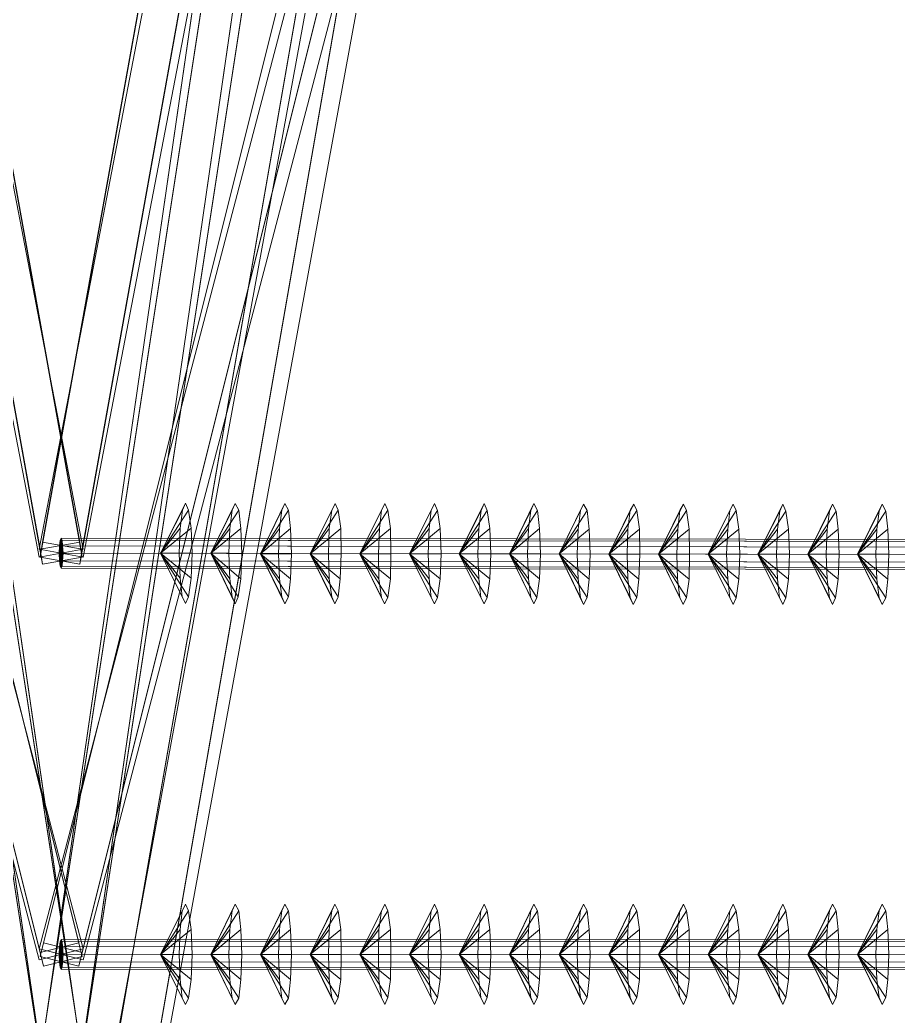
# Model space of a CAD drawing. Extents: x 4 to 464, y 11 to 29.
# Drawn here: x 9.918 to 11.668, y 12.177 to 14.163 of the extents above; entities that cross this region are included whole.
import ezdxf

# ---------------------------------------------------------------- set-up
doc = ezdxf.new("R2010")
doc.units = 0
doc.header["$MEASUREMENT"] = 0
doc.layers.add('Sections span lengths and Marker Balls Plan', color=7, linetype='CONTINUOUS', lineweight=0)
doc.layers.add('Structures Plan', color=7, linetype='CONTINUOUS', lineweight=0)

msp = doc.modelspace()

# ---------------------------------------------------------------- linework, layer by layer
at = {"layer": 'Sections span lengths and Marker Balls Plan', "color": 1}
for points in [[(10, 13.1, 58), (20, 13.085, 56.701), (30, 13.07, 55.462), (40, 13.055, 54.281), (50, 13.04, 53.161), (60, 13.025, 52.099), (70, 13.011, 51.096), (80, 12.996, 50.153), (90, 12.981, 49.269), (100, 12.966, 48.444), (110, 12.951, 47.678), (120, 12.936, 46.97), (130, 12.921, 46.322), (140, 12.906, 45.733), (150, 12.891, 45.203), (160, 12.876, 44.732), (170, 12.861, 44.32), (180, 12.846, 43.967), (190, 12.832, 43.672), (200, 12.817, 43.437), (210, 12.802, 43.26), (220, 12.787, 43.142), (230, 12.772, 43.083), (240, 12.757, 43.083)], [(10, 12.3, 39), (20, 12.302, 37.701), (30, 12.304, 36.462), (40, 12.306, 35.282), (50, 12.309, 34.161), (60, 12.311, 33.099), (70, 12.313, 32.096), (80, 12.315, 31.153), (90, 12.317, 30.269), (100, 12.319, 29.444), (110, 12.321, 28.678), (120, 12.323, 27.97), (130, 12.326, 27.322), (140, 12.328, 26.733), (150, 12.33, 26.203), (160, 12.332, 25.732), (170, 12.334, 25.32), (180, 12.336, 24.967), (190, 12.338, 24.672), (200, 12.34, 24.437), (210, 12.343, 24.26), (220, 12.345, 24.142), (230, 12.347, 24.083), (240, 12.349, 24.083)]]:
    msp.add_polyline3d(points, dxfattribs=at)
for points in [[(10.198, 13.1, 57.974), (10.254, 13.186, 58.017), (10.248, 13.2, 57.968)], [(10.198, 13.1, 57.974), (10.248, 13.2, 57.968), (10.242, 13.186, 57.918)], [(10.298, 13.1, 57.961), (10.354, 13.186, 58.005), (10.347, 13.199, 57.955)], [(10.298, 13.1, 57.961), (10.347, 13.199, 57.955), (10.341, 13.186, 57.905)], [(10.397, 13.099, 57.948), (10.453, 13.186, 57.992), (10.446, 13.199, 57.942)], [(10.397, 13.099, 57.948), (10.446, 13.199, 57.942), (10.44, 13.186, 57.892)], [(10.496, 13.099, 57.936), (10.552, 13.186, 57.979), (10.546, 13.199, 57.929)], [(10.496, 13.099, 57.936), (10.546, 13.199, 57.929), (10.539, 13.186, 57.88)], [(10.595, 13.099, 57.923), (10.651, 13.186, 57.966), (10.645, 13.199, 57.916)], [(10.595, 13.099, 57.923), (10.645, 13.199, 57.916), (10.638, 13.186, 57.867)], [(10.694, 13.099, 57.91), (10.75, 13.185, 57.953), (10.744, 13.199, 57.903)], [(10.694, 13.099, 57.91), (10.744, 13.199, 57.903), (10.737, 13.186, 57.854)], [(10.793, 13.099, 57.897), (10.849, 13.185, 57.94), (10.843, 13.199, 57.891)], [(10.793, 13.099, 57.897), (10.843, 13.199, 57.891), (10.837, 13.185, 57.841)], [(10.893, 13.099, 57.884), (10.949, 13.185, 57.927), (10.942, 13.199, 57.878)], [(10.893, 13.099, 57.884), (10.942, 13.199, 57.878), (10.936, 13.185, 57.828)], [(10.992, 13.099, 57.871), (11.048, 13.185, 57.914), (11.041, 13.198, 57.865)], [(10.992, 13.099, 57.871), (11.041, 13.198, 57.865), (11.035, 13.185, 57.815)], [(11.091, 13.098, 57.858), (11.147, 13.185, 57.901), (11.141, 13.198, 57.852)], [(11.091, 13.098, 57.858), (11.141, 13.198, 57.852), (11.134, 13.185, 57.802)], [(11.19, 13.098, 57.845), (11.246, 13.185, 57.889), (11.24, 13.198, 57.839)], [(11.19, 13.098, 57.845), (11.24, 13.198, 57.839), (11.233, 13.185, 57.789)], [(11.289, 13.098, 57.833), (11.345, 13.185, 57.876), (11.339, 13.198, 57.826)], [(11.289, 13.098, 57.833), (11.339, 13.198, 57.826), (11.332, 13.185, 57.777)], [(11.388, 13.098, 57.82), (11.444, 13.184, 57.863), (11.438, 13.198, 57.813)], [(11.388, 13.098, 57.82), (11.438, 13.198, 57.813), (11.432, 13.184, 57.764)], [(11.488, 13.098, 57.807), (11.544, 13.184, 57.85), (11.537, 13.198, 57.8)], [(11.488, 13.098, 57.807), (11.537, 13.198, 57.8), (11.531, 13.184, 57.751)], [(11.587, 13.098, 57.794), (11.643, 13.184, 57.837), (11.636, 13.198, 57.787)], [(11.587, 13.098, 57.794), (11.636, 13.198, 57.787), (11.63, 13.184, 57.738)], [(10.198, 13.1, 57.974), (10.259, 13.15, 58.054), (10.254, 13.186, 58.017)], [(10.198, 13.1, 57.974), (10.242, 13.186, 57.918), (10.237, 13.15, 57.882)], [(10.298, 13.1, 57.961), (10.358, 13.149, 58.041), (10.354, 13.186, 58.005)], [(10.298, 13.1, 57.961), (10.341, 13.186, 57.905), (10.336, 13.149, 57.869)], [(10.397, 13.099, 57.948), (10.457, 13.149, 58.028), (10.453, 13.186, 57.992)], [(10.397, 13.099, 57.948), (10.44, 13.186, 57.892), (10.435, 13.149, 57.856)], [(10.496, 13.099, 57.936), (10.557, 13.149, 58.015), (10.552, 13.186, 57.979)], [(10.496, 13.099, 57.936), (10.539, 13.186, 57.88), (10.534, 13.149, 57.843)], [(10.595, 13.099, 57.923), (10.656, 13.149, 58.002), (10.651, 13.186, 57.966)], [(10.595, 13.099, 57.923), (10.638, 13.186, 57.867), (10.634, 13.149, 57.83)], [(10.694, 13.099, 57.91), (10.737, 13.186, 57.854), (10.733, 13.149, 57.818)], [(10.694, 13.099, 57.91), (10.755, 13.149, 57.989), (10.75, 13.185, 57.953)], [(10.793, 13.099, 57.897), (10.854, 13.149, 57.976), (10.849, 13.185, 57.94)], [(10.793, 13.099, 57.897), (10.837, 13.185, 57.841), (10.832, 13.149, 57.805)], [(10.893, 13.099, 57.884), (10.953, 13.149, 57.964), (10.949, 13.185, 57.927)], [(10.893, 13.099, 57.884), (10.936, 13.185, 57.828), (10.931, 13.149, 57.792)], [(10.992, 13.099, 57.871), (11.052, 13.148, 57.951), (11.048, 13.185, 57.914)], [(10.992, 13.099, 57.871), (11.035, 13.185, 57.815), (11.03, 13.148, 57.779)], [(11.091, 13.098, 57.858), (11.152, 13.148, 57.938), (11.147, 13.185, 57.901)], [(11.091, 13.098, 57.858), (11.134, 13.185, 57.802), (11.129, 13.148, 57.766)], [(11.19, 13.098, 57.845), (11.251, 13.148, 57.925), (11.246, 13.185, 57.889)], [(11.19, 13.098, 57.845), (11.233, 13.185, 57.789), (11.229, 13.148, 57.753)], [(11.289, 13.098, 57.833), (11.35, 13.148, 57.912), (11.345, 13.185, 57.876)], [(11.289, 13.098, 57.833), (11.332, 13.185, 57.777), (11.328, 13.148, 57.74)], [(11.388, 13.098, 57.82), (11.449, 13.148, 57.899), (11.444, 13.184, 57.863)], [(11.388, 13.098, 57.82), (11.432, 13.184, 57.764), (11.427, 13.148, 57.727)], [(11.488, 13.098, 57.807), (11.548, 13.148, 57.886), (11.544, 13.184, 57.85)], [(11.488, 13.098, 57.807), (11.531, 13.184, 57.751), (11.526, 13.148, 57.714)], [(11.587, 13.098, 57.794), (11.647, 13.148, 57.873), (11.643, 13.184, 57.837)], [(11.587, 13.098, 57.794), (11.63, 13.184, 57.738), (11.625, 13.148, 57.702)], [(10.198, 13.1, 57.974), (10.261, 13.1, 58.067), (10.259, 13.15, 58.054)], [(10.198, 13.1, 57.974), (10.237, 13.15, 57.882), (10.235, 13.1, 57.869)], [(10.298, 13.1, 57.961), (10.36, 13.099, 58.054), (10.358, 13.149, 58.041)], [(10.298, 13.1, 57.961), (10.336, 13.149, 57.869), (10.334, 13.1, 57.856)], [(10.397, 13.099, 57.948), (10.459, 13.099, 58.041), (10.457, 13.149, 58.028)], [(10.397, 13.099, 57.948), (10.435, 13.149, 57.856), (10.433, 13.099, 57.843)], [(10.496, 13.099, 57.936), (10.558, 13.099, 58.028), (10.557, 13.149, 58.015)], [(10.496, 13.099, 57.936), (10.534, 13.149, 57.843), (10.533, 13.099, 57.83)], [(10.595, 13.099, 57.923), (10.657, 13.099, 58.015), (10.656, 13.149, 58.002)], [(10.595, 13.099, 57.923), (10.634, 13.149, 57.83), (10.632, 13.099, 57.817)], [(10.694, 13.099, 57.91), (10.757, 13.099, 58.003), (10.755, 13.149, 57.989)], [(10.694, 13.099, 57.91), (10.733, 13.149, 57.818), (10.731, 13.099, 57.804)], [(10.793, 13.099, 57.897), (10.856, 13.099, 57.99), (10.854, 13.149, 57.976)], [(10.793, 13.099, 57.897), (10.832, 13.149, 57.805), (10.83, 13.099, 57.791)], [(10.893, 13.099, 57.884), (10.955, 13.099, 57.977), (10.953, 13.149, 57.964)], [(10.893, 13.099, 57.884), (10.931, 13.149, 57.792), (10.929, 13.099, 57.778)], [(10.992, 13.099, 57.871), (11.054, 13.098, 57.964), (11.052, 13.148, 57.951)], [(10.992, 13.099, 57.871), (11.03, 13.148, 57.779), (11.028, 13.098, 57.766)], [(11.091, 13.098, 57.858), (11.153, 13.098, 57.951), (11.152, 13.148, 57.938)], [(11.091, 13.098, 57.858), (11.129, 13.148, 57.766), (11.128, 13.098, 57.753)], [(11.19, 13.098, 57.845), (11.252, 13.098, 57.938), (11.251, 13.148, 57.925)], [(11.19, 13.098, 57.845), (11.229, 13.148, 57.753), (11.227, 13.098, 57.74)], [(11.289, 13.098, 57.833), (11.352, 13.098, 57.925), (11.35, 13.148, 57.912)], [(11.289, 13.098, 57.833), (11.328, 13.148, 57.74), (11.326, 13.098, 57.727)], [(11.388, 13.098, 57.82), (11.451, 13.098, 57.912), (11.449, 13.148, 57.899)], [(11.388, 13.098, 57.82), (11.427, 13.148, 57.727), (11.425, 13.098, 57.714)], [(11.488, 13.098, 57.807), (11.55, 13.098, 57.9), (11.548, 13.148, 57.886)], [(11.488, 13.098, 57.807), (11.526, 13.148, 57.714), (11.524, 13.098, 57.701)], [(11.587, 13.098, 57.794), (11.649, 13.098, 57.887), (11.647, 13.148, 57.873)], [(11.587, 13.098, 57.794), (11.625, 13.148, 57.702), (11.623, 13.098, 57.688)], [(10, 13.13, 58), (15.454, 13.122, 57.292), (15.452, 13.118, 57.277), (9.998, 13.126, 57.985)], [(10, 13.07, 58), (10, 13.13, 58), (9.998, 13.126, 57.985)], [(10.002, 13.126, 58.015), (15.456, 13.118, 57.306), (15.454, 13.122, 57.292), (10, 13.13, 58)], [(10, 13.07, 58), (10.002, 13.126, 58.015), (10, 13.13, 58)], [(9.997, 13.115, 57.974), (15.451, 13.107, 57.266), (15.45, 13.092, 57.262), (9.996, 13.1, 57.97)], [(10, 13.07, 58), (9.997, 13.115, 57.974), (9.996, 13.1, 57.97)], [(9.998, 13.126, 57.985), (15.452, 13.118, 57.277), (15.451, 13.107, 57.266), (9.997, 13.115, 57.974)], [(10, 13.07, 58), (9.998, 13.126, 57.985), (9.997, 13.115, 57.974)], [(10, 13.07, 58), (10.003, 13.115, 58.026), (10.002, 13.126, 58.015)], [(10, 13.07, 58), (10.004, 13.1, 58.03), (10.003, 13.115, 58.026)], [(10.003, 13.115, 58.026), (15.458, 13.107, 57.317), (15.456, 13.118, 57.306), (10.002, 13.126, 58.015)], [(10.004, 13.1, 58.03), (15.458, 13.092, 57.321), (15.458, 13.107, 57.317), (10.003, 13.115, 58.026)], [(9.996, 13.1, 57.97), (15.45, 13.092, 57.262), (15.451, 13.077, 57.266), (9.997, 13.085, 57.974)], [(10, 13.07, 58), (9.996, 13.1, 57.97), (9.997, 13.085, 57.974)], [(10, 13.07, 58), (10.003, 13.085, 58.026), (10.004, 13.1, 58.03)], [(10.003, 13.085, 58.026), (15.458, 13.077, 57.317), (15.458, 13.092, 57.321), (10.004, 13.1, 58.03)], [(10.198, 13.1, 57.974), (10.248, 13, 57.968), (10.254, 13.013, 58.017)], [(10.198, 13.1, 57.974), (10.254, 13.013, 58.017), (10.259, 13.05, 58.054)], [(10.198, 13.1, 57.974), (10.259, 13.05, 58.054), (10.261, 13.1, 58.067)], [(10.198, 13.1, 57.974), (10.235, 13.1, 57.869), (10.237, 13.05, 57.882)], [(10.198, 13.1, 57.974), (10.237, 13.05, 57.882), (10.241, 13.013, 57.918)], [(10.198, 13.1, 57.974), (10.241, 13.013, 57.918), (10.248, 13, 57.968)], [(10.298, 13.1, 57.961), (10.347, 12.999, 57.955), (10.353, 13.013, 58.005)], [(10.298, 13.1, 57.961), (10.353, 13.013, 58.005), (10.358, 13.049, 58.041)], [(10.298, 13.1, 57.961), (10.358, 13.049, 58.041), (10.36, 13.099, 58.054)], [(10.298, 13.1, 57.961), (10.334, 13.1, 57.856), (10.336, 13.049, 57.869)], [(10.298, 13.1, 57.961), (10.336, 13.049, 57.869), (10.341, 13.013, 57.905)], [(10.298, 13.1, 57.961), (10.341, 13.013, 57.905), (10.347, 12.999, 57.955)], [(10.397, 13.099, 57.948), (10.446, 12.999, 57.942), (10.453, 13.013, 57.992)], [(10.397, 13.099, 57.948), (10.453, 13.013, 57.992), (10.457, 13.049, 58.028)], [(10.397, 13.099, 57.948), (10.457, 13.049, 58.028), (10.459, 13.099, 58.041)], [(10.397, 13.099, 57.948), (10.433, 13.099, 57.843), (10.435, 13.049, 57.856)], [(10.397, 13.099, 57.948), (10.435, 13.049, 57.856), (10.44, 13.013, 57.892)], [(10.397, 13.099, 57.948), (10.44, 13.013, 57.892), (10.446, 12.999, 57.942)], [(10.496, 13.099, 57.936), (10.545, 12.999, 57.929), (10.552, 13.013, 57.979)], [(10.496, 13.099, 57.936), (10.552, 13.013, 57.979), (10.556, 13.049, 58.015)], [(10.496, 13.099, 57.936), (10.556, 13.049, 58.015), (10.558, 13.099, 58.028)], [(10.496, 13.099, 57.936), (10.533, 13.099, 57.83), (10.534, 13.049, 57.843)], [(10.496, 13.099, 57.936), (10.534, 13.049, 57.843), (10.539, 13.013, 57.88)], [(10.496, 13.099, 57.936), (10.539, 13.013, 57.88), (10.545, 12.999, 57.929)], [(10.595, 13.099, 57.923), (10.644, 12.999, 57.916), (10.651, 13.012, 57.966)], [(10.595, 13.099, 57.923), (10.651, 13.012, 57.966), (10.656, 13.049, 58.002)], [(10.595, 13.099, 57.923), (10.656, 13.049, 58.002), (10.657, 13.099, 58.015)], [(10.595, 13.099, 57.923), (10.632, 13.099, 57.817), (10.633, 13.049, 57.83)], [(10.595, 13.099, 57.923), (10.633, 13.049, 57.83), (10.638, 13.012, 57.867)], [(10.595, 13.099, 57.923), (10.638, 13.012, 57.867), (10.644, 12.999, 57.916)], [(10.694, 13.099, 57.91), (10.744, 12.999, 57.903), (10.75, 13.012, 57.953)], [(10.694, 13.099, 57.91), (10.75, 13.012, 57.953), (10.755, 13.049, 57.989)], [(10.694, 13.099, 57.91), (10.755, 13.049, 57.989), (10.757, 13.099, 58.003)], [(10.694, 13.099, 57.91), (10.731, 13.099, 57.804), (10.733, 13.049, 57.818)], [(10.694, 13.099, 57.91), (10.733, 13.049, 57.818), (10.737, 13.012, 57.854)], [(10.694, 13.099, 57.91), (10.737, 13.012, 57.854), (10.744, 12.999, 57.903)], [(10.793, 13.099, 57.897), (10.843, 12.999, 57.891), (10.849, 13.012, 57.94)], [(10.793, 13.099, 57.897), (10.849, 13.012, 57.94), (10.854, 13.049, 57.976)], [(10.793, 13.099, 57.897), (10.854, 13.049, 57.976), (10.856, 13.099, 57.99)], [(10.793, 13.099, 57.897), (10.83, 13.099, 57.791), (10.832, 13.049, 57.805)], [(10.793, 13.099, 57.897), (10.832, 13.049, 57.805), (10.836, 13.012, 57.841)], [(10.793, 13.099, 57.897), (10.836, 13.012, 57.841), (10.843, 12.999, 57.891)], [(10.893, 13.099, 57.884), (10.942, 12.999, 57.878), (10.948, 13.012, 57.927)], [(10.893, 13.099, 57.884), (10.948, 13.012, 57.927), (10.953, 13.049, 57.964)], [(10.893, 13.099, 57.884), (10.953, 13.049, 57.964), (10.955, 13.099, 57.977)], [(10.893, 13.099, 57.884), (10.929, 13.099, 57.778), (10.931, 13.049, 57.792)], [(10.893, 13.099, 57.884), (10.931, 13.049, 57.792), (10.936, 13.012, 57.828)], [(10.893, 13.099, 57.884), (10.936, 13.012, 57.828), (10.942, 12.999, 57.878)], [(10.992, 13.099, 57.871), (11.041, 12.998, 57.865), (11.048, 13.012, 57.914)], [(10.992, 13.099, 57.871), (11.048, 13.012, 57.914), (11.052, 13.048, 57.951)], [(10.992, 13.099, 57.871), (11.052, 13.048, 57.951), (11.054, 13.098, 57.964)], [(10.992, 13.099, 57.871), (11.028, 13.098, 57.766), (11.03, 13.048, 57.779)], [(10.992, 13.099, 57.871), (11.03, 13.048, 57.779), (11.035, 13.012, 57.815)], [(10.992, 13.099, 57.871), (11.035, 13.012, 57.815), (11.041, 12.998, 57.865)], [(11.091, 13.098, 57.858), (11.14, 12.998, 57.852), (11.147, 13.012, 57.901)], [(11.091, 13.098, 57.858), (11.147, 13.012, 57.901), (11.151, 13.048, 57.938)], [(11.091, 13.098, 57.858), (11.151, 13.048, 57.938), (11.153, 13.098, 57.951)], [(11.091, 13.098, 57.858), (11.128, 13.098, 57.753), (11.129, 13.048, 57.766)], [(11.091, 13.098, 57.858), (11.129, 13.048, 57.766), (11.134, 13.012, 57.802)], [(11.091, 13.098, 57.858), (11.134, 13.012, 57.802), (11.14, 12.998, 57.852)], [(11.19, 13.098, 57.845), (11.239, 12.998, 57.839), (11.246, 13.012, 57.889)], [(11.19, 13.098, 57.845), (11.246, 13.012, 57.889), (11.251, 13.048, 57.925)], [(11.19, 13.098, 57.845), (11.251, 13.048, 57.925), (11.252, 13.098, 57.938)], [(11.19, 13.098, 57.845), (11.227, 13.098, 57.74), (11.228, 13.048, 57.753)], [(11.19, 13.098, 57.845), (11.228, 13.048, 57.753), (11.233, 13.012, 57.789)], [(11.19, 13.098, 57.845), (11.233, 13.012, 57.789), (11.239, 12.998, 57.839)], [(11.289, 13.098, 57.833), (11.339, 12.998, 57.826), (11.345, 13.011, 57.876)], [(11.289, 13.098, 57.833), (11.345, 13.011, 57.876), (11.35, 13.048, 57.912)], [(11.289, 13.098, 57.833), (11.35, 13.048, 57.912), (11.352, 13.098, 57.925)], [(11.289, 13.098, 57.833), (11.326, 13.098, 57.727), (11.328, 13.048, 57.74)], [(11.289, 13.098, 57.833), (11.328, 13.048, 57.74), (11.332, 13.011, 57.777)], [(11.289, 13.098, 57.833), (11.332, 13.011, 57.777), (11.339, 12.998, 57.826)], [(11.388, 13.098, 57.82), (11.438, 12.998, 57.813), (11.444, 13.011, 57.863)], [(11.388, 13.098, 57.82), (11.444, 13.011, 57.863), (11.449, 13.048, 57.899)], [(11.388, 13.098, 57.82), (11.449, 13.048, 57.899), (11.451, 13.098, 57.912)], [(11.388, 13.098, 57.82), (11.425, 13.098, 57.714), (11.427, 13.048, 57.727)], [(11.388, 13.098, 57.82), (11.427, 13.048, 57.727), (11.431, 13.011, 57.764)], [(11.388, 13.098, 57.82), (11.431, 13.011, 57.764), (11.438, 12.998, 57.813)], [(11.488, 13.098, 57.807), (11.537, 12.998, 57.8), (11.543, 13.011, 57.85)], [(11.488, 13.098, 57.807), (11.543, 13.011, 57.85), (11.548, 13.048, 57.886)], [(11.488, 13.098, 57.807), (11.548, 13.048, 57.886), (11.55, 13.098, 57.9)], [(11.488, 13.098, 57.807), (11.524, 13.098, 57.701), (11.526, 13.048, 57.714)], [(11.488, 13.098, 57.807), (11.526, 13.048, 57.714), (11.531, 13.011, 57.751)], [(11.488, 13.098, 57.807), (11.531, 13.011, 57.751), (11.537, 12.998, 57.8)], [(11.587, 13.098, 57.794), (11.636, 12.998, 57.787), (11.643, 13.011, 57.837)], [(11.587, 13.098, 57.794), (11.643, 13.011, 57.837), (11.647, 13.048, 57.873)], [(11.587, 13.098, 57.794), (11.647, 13.048, 57.873), (11.649, 13.098, 57.887)], [(11.587, 13.098, 57.794), (11.623, 13.098, 57.688), (11.625, 13.048, 57.702)], [(11.587, 13.098, 57.794), (11.625, 13.048, 57.702), (11.63, 13.011, 57.738)], [(11.587, 13.098, 57.794), (11.63, 13.011, 57.738), (11.636, 12.998, 57.787)], [(9.997, 13.085, 57.974), (15.451, 13.077, 57.266), (15.452, 13.066, 57.277), (9.998, 13.074, 57.985)], [(10, 13.07, 58), (9.997, 13.085, 57.974), (9.998, 13.074, 57.985)], [(9.998, 13.074, 57.985), (15.452, 13.066, 57.277), (15.454, 13.062, 57.292), (10, 13.07, 58)], [(10, 13.07, 58), (9.998, 13.074, 57.985), (10, 13.07, 58)], [(10, 13.07, 58), (10.002, 13.074, 58.015), (10.003, 13.085, 58.026)], [(10, 13.07, 58), (15.454, 13.062, 57.292), (15.456, 13.066, 57.306), (10.002, 13.074, 58.015)], [(10.002, 13.074, 58.015), (15.456, 13.066, 57.306), (15.458, 13.077, 57.317), (10.003, 13.085, 58.026)], [(10.198, 12.3, 38.974), (10.254, 12.387, 39.017), (10.248, 12.4, 38.968)], [(10.198, 12.3, 38.974), (10.248, 12.4, 38.968), (10.241, 12.387, 38.918)], [(10.298, 12.3, 38.961), (10.354, 12.387, 39.005), (10.347, 12.4, 38.955)], [(10.298, 12.3, 38.961), (10.347, 12.4, 38.955), (10.341, 12.387, 38.905)], [(10.397, 12.3, 38.948), (10.453, 12.387, 38.992), (10.446, 12.4, 38.942)], [(10.397, 12.3, 38.948), (10.446, 12.4, 38.942), (10.44, 12.387, 38.892)], [(10.496, 12.3, 38.936), (10.552, 12.387, 38.979), (10.545, 12.4, 38.929)], [(10.496, 12.3, 38.936), (10.545, 12.4, 38.929), (10.539, 12.387, 38.88)], [(10.595, 12.3, 38.923), (10.651, 12.387, 38.966), (10.645, 12.4, 38.916)], [(10.595, 12.3, 38.923), (10.645, 12.4, 38.916), (10.638, 12.387, 38.867)], [(10.694, 12.3, 38.91), (10.75, 12.387, 38.953), (10.744, 12.4, 38.903)], [(10.694, 12.3, 38.91), (10.744, 12.4, 38.903), (10.737, 12.387, 38.854)], [(10.793, 12.3, 38.897), (10.849, 12.387, 38.94), (10.843, 12.4, 38.891)], [(10.793, 12.3, 38.897), (10.843, 12.4, 38.891), (10.836, 12.387, 38.841)], [(10.893, 12.3, 38.884), (10.949, 12.387, 38.927), (10.942, 12.4, 38.878)], [(10.893, 12.3, 38.884), (10.942, 12.4, 38.878), (10.936, 12.387, 38.828)], [(10.992, 12.3, 38.871), (11.048, 12.387, 38.914), (11.041, 12.4, 38.865)], [(10.992, 12.3, 38.871), (11.041, 12.4, 38.865), (11.035, 12.387, 38.815)], [(11.091, 12.3, 38.858), (11.147, 12.387, 38.901), (11.14, 12.4, 38.852)], [(11.091, 12.3, 38.858), (11.14, 12.4, 38.852), (11.134, 12.387, 38.802)], [(11.19, 12.3, 38.845), (11.246, 12.387, 38.889), (11.24, 12.4, 38.839)], [(11.19, 12.3, 38.845), (11.24, 12.4, 38.839), (11.233, 12.387, 38.789)], [(11.289, 12.3, 38.833), (11.345, 12.387, 38.876), (11.339, 12.4, 38.826)], [(11.289, 12.3, 38.833), (11.339, 12.4, 38.826), (11.332, 12.387, 38.777)], [(11.388, 12.3, 38.82), (11.444, 12.387, 38.863), (11.438, 12.4, 38.813)], [(11.388, 12.3, 38.82), (11.438, 12.4, 38.813), (11.431, 12.387, 38.764)], [(11.488, 12.3, 38.807), (11.544, 12.387, 38.85), (11.537, 12.4, 38.8)], [(11.488, 12.3, 38.807), (11.537, 12.4, 38.8), (11.531, 12.387, 38.751)], [(11.587, 12.3, 38.794), (11.643, 12.387, 38.837), (11.636, 12.4, 38.787)], [(11.587, 12.3, 38.794), (11.636, 12.4, 38.787), (11.63, 12.387, 38.738)], [(10.198, 12.3, 38.974), (10.259, 12.35, 39.054), (10.254, 12.387, 39.017)], [(10.198, 12.3, 38.974), (10.241, 12.387, 38.918), (10.237, 12.35, 38.882)], [(10.298, 12.3, 38.961), (10.358, 12.35, 39.041), (10.354, 12.387, 39.005)], [(10.298, 12.3, 38.961), (10.341, 12.387, 38.905), (10.336, 12.35, 38.869)], [(10.397, 12.3, 38.948), (10.457, 12.35, 39.028), (10.453, 12.387, 38.992)], [(10.397, 12.3, 38.948), (10.44, 12.387, 38.892), (10.435, 12.35, 38.856)], [(10.496, 12.3, 38.936), (10.557, 12.35, 39.015), (10.552, 12.387, 38.979)], [(10.496, 12.3, 38.936), (10.539, 12.387, 38.88), (10.534, 12.35, 38.843)], [(10.595, 12.3, 38.923), (10.656, 12.35, 39.002), (10.651, 12.387, 38.966)], [(10.595, 12.3, 38.923), (10.638, 12.387, 38.867), (10.633, 12.35, 38.83)], [(10.694, 12.3, 38.91), (10.755, 12.35, 38.989), (10.75, 12.387, 38.953)], [(10.694, 12.3, 38.91), (10.737, 12.387, 38.854), (10.733, 12.35, 38.818)], [(10.793, 12.3, 38.897), (10.854, 12.35, 38.976), (10.849, 12.387, 38.94)], [(10.793, 12.3, 38.897), (10.836, 12.387, 38.841), (10.832, 12.35, 38.805)], [(10.893, 12.3, 38.884), (10.953, 12.35, 38.964), (10.949, 12.387, 38.927)], [(10.893, 12.3, 38.884), (10.936, 12.387, 38.828), (10.931, 12.35, 38.792)], [(10.992, 12.3, 38.871), (11.052, 12.35, 38.951), (11.048, 12.387, 38.914)], [(10.992, 12.3, 38.871), (11.035, 12.387, 38.815), (11.03, 12.35, 38.779)], [(11.091, 12.3, 38.858), (11.152, 12.35, 38.938), (11.147, 12.387, 38.901)], [(11.091, 12.3, 38.858), (11.134, 12.387, 38.802), (11.129, 12.35, 38.766)], [(11.19, 12.3, 38.845), (11.251, 12.35, 38.925), (11.246, 12.387, 38.889)], [(11.19, 12.3, 38.845), (11.233, 12.387, 38.789), (11.228, 12.35, 38.753)], [(11.289, 12.3, 38.833), (11.35, 12.35, 38.912), (11.345, 12.387, 38.876)], [(11.289, 12.3, 38.833), (11.332, 12.387, 38.777), (11.328, 12.35, 38.74)], [(11.388, 12.3, 38.82), (11.449, 12.35, 38.899), (11.444, 12.387, 38.863)], [(11.388, 12.3, 38.82), (11.431, 12.387, 38.764), (11.427, 12.35, 38.727)], [(11.488, 12.3, 38.807), (11.548, 12.35, 38.886), (11.544, 12.387, 38.85)], [(11.488, 12.3, 38.807), (11.531, 12.387, 38.751), (11.526, 12.35, 38.714)], [(11.587, 12.3, 38.794), (11.647, 12.35, 38.873), (11.643, 12.387, 38.837)], [(11.587, 12.3, 38.794), (11.63, 12.387, 38.738), (11.625, 12.35, 38.702)], [(10.198, 12.3, 38.974), (10.261, 12.3, 39.067), (10.259, 12.35, 39.054)], [(10.198, 12.3, 38.974), (10.237, 12.35, 38.882), (10.235, 12.3, 38.869)], [(10.298, 12.3, 38.961), (10.36, 12.3, 39.054), (10.358, 12.35, 39.041)], [(10.298, 12.3, 38.961), (10.336, 12.35, 38.869), (10.334, 12.3, 38.856)], [(10.397, 12.3, 38.948), (10.459, 12.3, 39.041), (10.457, 12.35, 39.028)], [(10.397, 12.3, 38.948), (10.435, 12.35, 38.856), (10.433, 12.3, 38.843)], [(10.496, 12.3, 38.936), (10.558, 12.3, 39.028), (10.557, 12.35, 39.015)], [(10.496, 12.3, 38.936), (10.534, 12.35, 38.843), (10.533, 12.3, 38.83)], [(10.595, 12.3, 38.923), (10.657, 12.3, 39.015), (10.656, 12.35, 39.002)], [(10.595, 12.3, 38.923), (10.633, 12.35, 38.83), (10.632, 12.3, 38.817)], [(10.694, 12.3, 38.91), (10.757, 12.3, 39.003), (10.755, 12.35, 38.989)], [(10.694, 12.3, 38.91), (10.733, 12.35, 38.818), (10.731, 12.3, 38.804)], [(10.793, 12.3, 38.897), (10.856, 12.3, 38.99), (10.854, 12.35, 38.976)], [(10.793, 12.3, 38.897), (10.832, 12.35, 38.805), (10.83, 12.3, 38.791)], [(10.893, 12.3, 38.884), (10.955, 12.3, 38.977), (10.953, 12.35, 38.964)], [(10.893, 12.3, 38.884), (10.931, 12.35, 38.792), (10.929, 12.3, 38.778)], [(10.992, 12.3, 38.871), (11.054, 12.3, 38.964), (11.052, 12.35, 38.951)], [(10.992, 12.3, 38.871), (11.03, 12.35, 38.779), (11.028, 12.3, 38.766)], [(11.091, 12.3, 38.858), (11.153, 12.3, 38.951), (11.152, 12.35, 38.938)], [(11.091, 12.3, 38.858), (11.129, 12.35, 38.766), (11.128, 12.3, 38.753)], [(11.19, 12.3, 38.845), (11.252, 12.3, 38.938), (11.251, 12.35, 38.925)], [(11.19, 12.3, 38.845), (11.228, 12.35, 38.753), (11.227, 12.3, 38.74)], [(11.289, 12.3, 38.833), (11.352, 12.3, 38.925), (11.35, 12.35, 38.912)], [(11.289, 12.3, 38.833), (11.328, 12.35, 38.74), (11.326, 12.3, 38.727)], [(11.388, 12.3, 38.82), (11.451, 12.3, 38.912), (11.449, 12.35, 38.899)], [(11.388, 12.3, 38.82), (11.427, 12.35, 38.727), (11.425, 12.3, 38.714)], [(11.488, 12.3, 38.807), (11.55, 12.3, 38.9), (11.548, 12.35, 38.886)], [(11.488, 12.3, 38.807), (11.526, 12.35, 38.714), (11.524, 12.3, 38.701)], [(11.587, 12.3, 38.794), (11.649, 12.3, 38.887), (11.647, 12.35, 38.873)], [(11.587, 12.3, 38.794), (11.625, 12.35, 38.702), (11.623, 12.3, 38.688)], [(9.997, 12.315, 38.974), (15.451, 12.316, 38.266), (15.45, 12.301, 38.262), (9.996, 12.3, 38.97)], [(10, 12.27, 39), (9.997, 12.315, 38.974), (9.996, 12.3, 38.97)], [(9.998, 12.326, 38.985), (15.452, 12.327, 38.277), (15.451, 12.316, 38.266), (9.997, 12.315, 38.974)], [(10, 12.27, 39), (9.998, 12.326, 38.985), (9.997, 12.315, 38.974)], [(10, 12.33, 39), (15.454, 12.331, 38.292), (15.452, 12.327, 38.277), (9.998, 12.326, 38.985)], [(10, 12.27, 39), (10, 12.33, 39), (9.998, 12.326, 38.985)], [(10.002, 12.326, 39.015), (15.456, 12.327, 38.306), (15.454, 12.331, 38.292), (10, 12.33, 39)], [(10, 12.27, 39), (10.002, 12.326, 39.015), (10, 12.33, 39)], [(10, 12.27, 39), (10.003, 12.315, 39.026), (10.002, 12.326, 39.015)], [(10, 12.27, 39), (10.004, 12.3, 39.03), (10.003, 12.315, 39.026)], [(10.003, 12.315, 39.026), (15.458, 12.316, 38.317), (15.456, 12.327, 38.306), (10.002, 12.326, 39.015)], [(10.004, 12.3, 39.03), (15.458, 12.301, 38.321), (15.458, 12.316, 38.317), (10.003, 12.315, 39.026)], [(9.996, 12.3, 38.97), (15.45, 12.301, 38.262), (15.451, 12.286, 38.266), (9.997, 12.285, 38.974)], [(10, 12.27, 39), (9.996, 12.3, 38.97), (9.997, 12.285, 38.974)], [(10, 12.27, 39), (10.003, 12.285, 39.026), (10.004, 12.3, 39.03)], [(10.003, 12.285, 39.026), (15.458, 12.286, 38.317), (15.458, 12.301, 38.321), (10.004, 12.3, 39.03)], [(10.198, 12.3, 38.974), (10.248, 12.2, 38.968), (10.254, 12.213, 39.017)], [(10.198, 12.3, 38.974), (10.254, 12.213, 39.017), (10.259, 12.25, 39.054)], [(10.198, 12.3, 38.974), (10.259, 12.25, 39.054), (10.261, 12.3, 39.067)], [(10.198, 12.3, 38.974), (10.235, 12.3, 38.869), (10.237, 12.25, 38.882)], [(10.198, 12.3, 38.974), (10.237, 12.25, 38.882), (10.241, 12.213, 38.918)], [(10.198, 12.3, 38.974), (10.241, 12.213, 38.918), (10.248, 12.2, 38.968)], [(10.298, 12.3, 38.961), (10.347, 12.2, 38.955), (10.354, 12.213, 39.005)], [(10.298, 12.3, 38.961), (10.354, 12.213, 39.005), (10.358, 12.25, 39.041)], [(10.298, 12.3, 38.961), (10.358, 12.25, 39.041), (10.36, 12.3, 39.054)], [(10.298, 12.3, 38.961), (10.334, 12.3, 38.856), (10.336, 12.25, 38.869)], [(10.298, 12.3, 38.961), (10.336, 12.25, 38.869), (10.341, 12.213, 38.905)], [(10.298, 12.3, 38.961), (10.341, 12.213, 38.905), (10.347, 12.2, 38.955)], [(10.397, 12.3, 38.948), (10.446, 12.2, 38.942), (10.453, 12.213, 38.992)], [(10.397, 12.3, 38.948), (10.453, 12.213, 38.992), (10.457, 12.25, 39.028)], [(10.397, 12.3, 38.948), (10.457, 12.25, 39.028), (10.459, 12.3, 39.041)], [(10.397, 12.3, 38.948), (10.433, 12.3, 38.843), (10.435, 12.25, 38.856)], [(10.397, 12.3, 38.948), (10.435, 12.25, 38.856), (10.44, 12.213, 38.892)], [(10.397, 12.3, 38.948), (10.44, 12.213, 38.892), (10.446, 12.2, 38.942)], [(10.496, 12.3, 38.936), (10.545, 12.2, 38.929), (10.552, 12.214, 38.979)], [(10.496, 12.3, 38.936), (10.552, 12.214, 38.979), (10.557, 12.25, 39.015)], [(10.496, 12.3, 38.936), (10.557, 12.25, 39.015), (10.558, 12.3, 39.028)], [(10.496, 12.3, 38.936), (10.533, 12.3, 38.83), (10.534, 12.25, 38.843)], [(10.496, 12.3, 38.936), (10.534, 12.25, 38.843), (10.539, 12.214, 38.88)], [(10.496, 12.3, 38.936), (10.539, 12.214, 38.88), (10.545, 12.2, 38.929)], [(10.595, 12.3, 38.923), (10.645, 12.2, 38.916), (10.651, 12.214, 38.966)], [(10.595, 12.3, 38.923), (10.651, 12.214, 38.966), (10.656, 12.25, 39.002)], [(10.595, 12.3, 38.923), (10.656, 12.25, 39.002), (10.657, 12.3, 39.015)], [(10.595, 12.3, 38.923), (10.632, 12.3, 38.817), (10.633, 12.25, 38.83)], [(10.595, 12.3, 38.923), (10.633, 12.25, 38.83), (10.638, 12.214, 38.867)], [(10.595, 12.3, 38.923), (10.638, 12.214, 38.867), (10.645, 12.2, 38.916)], [(10.694, 12.3, 38.91), (10.744, 12.2, 38.903), (10.75, 12.214, 38.953)], [(10.694, 12.3, 38.91), (10.75, 12.214, 38.953), (10.755, 12.25, 38.989)], [(10.694, 12.3, 38.91), (10.755, 12.25, 38.989), (10.757, 12.3, 39.003)], [(10.694, 12.3, 38.91), (10.731, 12.3, 38.804), (10.733, 12.25, 38.818)], [(10.694, 12.3, 38.91), (10.733, 12.25, 38.818), (10.737, 12.214, 38.854)], [(10.694, 12.3, 38.91), (10.737, 12.214, 38.854), (10.744, 12.2, 38.903)], [(10.793, 12.3, 38.897), (10.843, 12.2, 38.891), (10.849, 12.214, 38.94)], [(10.793, 12.3, 38.897), (10.849, 12.214, 38.94), (10.854, 12.25, 38.976)], [(10.793, 12.3, 38.897), (10.854, 12.25, 38.976), (10.856, 12.3, 38.99)], [(10.793, 12.3, 38.897), (10.83, 12.3, 38.791), (10.832, 12.25, 38.805)], [(10.793, 12.3, 38.897), (10.832, 12.25, 38.805), (10.836, 12.214, 38.841)], [(10.793, 12.3, 38.897), (10.836, 12.214, 38.841), (10.843, 12.2, 38.891)], [(10.893, 12.3, 38.884), (10.942, 12.2, 38.878), (10.949, 12.214, 38.927)], [(10.893, 12.3, 38.884), (10.949, 12.214, 38.927), (10.953, 12.25, 38.964)], [(10.893, 12.3, 38.884), (10.953, 12.25, 38.964), (10.955, 12.3, 38.977)], [(10.893, 12.3, 38.884), (10.929, 12.3, 38.778), (10.931, 12.25, 38.792)], [(10.893, 12.3, 38.884), (10.931, 12.25, 38.792), (10.936, 12.214, 38.828)], [(10.893, 12.3, 38.884), (10.936, 12.214, 38.828), (10.942, 12.2, 38.878)], [(10.992, 12.3, 38.871), (11.041, 12.2, 38.865), (11.048, 12.214, 38.914)], [(10.992, 12.3, 38.871), (11.048, 12.214, 38.914), (11.052, 12.25, 38.951)], [(10.992, 12.3, 38.871), (11.052, 12.25, 38.951), (11.054, 12.3, 38.964)], [(10.992, 12.3, 38.871), (11.028, 12.3, 38.766), (11.03, 12.25, 38.779)], [(10.992, 12.3, 38.871), (11.03, 12.25, 38.779), (11.035, 12.214, 38.815)], [(10.992, 12.3, 38.871), (11.035, 12.214, 38.815), (11.041, 12.2, 38.865)], [(11.091, 12.3, 38.858), (11.14, 12.2, 38.852), (11.147, 12.214, 38.901)], [(11.091, 12.3, 38.858), (11.147, 12.214, 38.901), (11.152, 12.25, 38.938)], [(11.091, 12.3, 38.858), (11.152, 12.25, 38.938), (11.153, 12.3, 38.951)], [(11.091, 12.3, 38.858), (11.128, 12.3, 38.753), (11.129, 12.25, 38.766)], [(11.091, 12.3, 38.858), (11.129, 12.25, 38.766), (11.134, 12.214, 38.802)], [(11.091, 12.3, 38.858), (11.134, 12.214, 38.802), (11.14, 12.2, 38.852)], [(11.19, 12.3, 38.845), (11.24, 12.2, 38.839), (11.246, 12.214, 38.889)], [(11.19, 12.3, 38.845), (11.246, 12.214, 38.889), (11.251, 12.25, 38.925)], [(11.19, 12.3, 38.845), (11.251, 12.25, 38.925), (11.252, 12.3, 38.938)], [(11.19, 12.3, 38.845), (11.227, 12.3, 38.74), (11.228, 12.25, 38.753)], [(11.19, 12.3, 38.845), (11.228, 12.25, 38.753), (11.233, 12.214, 38.789)], [(11.19, 12.3, 38.845), (11.233, 12.214, 38.789), (11.24, 12.2, 38.839)], [(11.289, 12.3, 38.833), (11.339, 12.2, 38.826), (11.345, 12.214, 38.876)], [(11.289, 12.3, 38.833), (11.345, 12.214, 38.876), (11.35, 12.25, 38.912)], [(11.289, 12.3, 38.833), (11.35, 12.25, 38.912), (11.352, 12.3, 38.925)], [(11.289, 12.3, 38.833), (11.326, 12.3, 38.727), (11.328, 12.25, 38.74)], [(11.289, 12.3, 38.833), (11.328, 12.25, 38.74), (11.332, 12.214, 38.777)], [(11.289, 12.3, 38.833), (11.332, 12.214, 38.777), (11.339, 12.2, 38.826)], [(11.388, 12.3, 38.82), (11.438, 12.2, 38.813), (11.444, 12.214, 38.863)], [(11.388, 12.3, 38.82), (11.444, 12.214, 38.863), (11.449, 12.25, 38.899)], [(11.388, 12.3, 38.82), (11.449, 12.25, 38.899), (11.451, 12.3, 38.912)], [(11.388, 12.3, 38.82), (11.425, 12.3, 38.714), (11.427, 12.25, 38.727)], [(11.388, 12.3, 38.82), (11.427, 12.25, 38.727), (11.432, 12.214, 38.764)], [(11.388, 12.3, 38.82), (11.432, 12.214, 38.764), (11.438, 12.2, 38.813)], [(11.488, 12.3, 38.807), (11.537, 12.2, 38.8), (11.544, 12.214, 38.85)], [(11.488, 12.3, 38.807), (11.544, 12.214, 38.85), (11.548, 12.25, 38.886)], [(11.488, 12.3, 38.807), (11.548, 12.25, 38.886), (11.55, 12.3, 38.9)], [(11.488, 12.3, 38.807), (11.524, 12.3, 38.701), (11.526, 12.25, 38.714)], [(11.488, 12.3, 38.807), (11.526, 12.25, 38.714), (11.531, 12.214, 38.751)], [(11.488, 12.3, 38.807), (11.531, 12.214, 38.751), (11.537, 12.2, 38.8)], [(11.587, 12.3, 38.794), (11.636, 12.2, 38.787), (11.643, 12.214, 38.837)], [(11.587, 12.3, 38.794), (11.643, 12.214, 38.837), (11.647, 12.25, 38.873)], [(11.587, 12.3, 38.794), (11.647, 12.25, 38.873), (11.649, 12.3, 38.887)], [(11.587, 12.3, 38.794), (11.623, 12.3, 38.688), (11.625, 12.25, 38.702)], [(11.587, 12.3, 38.794), (11.625, 12.25, 38.702), (11.63, 12.214, 38.738)], [(11.587, 12.3, 38.794), (11.63, 12.214, 38.738), (11.636, 12.2, 38.787)], [(9.997, 12.285, 38.974), (15.451, 12.286, 38.266), (15.452, 12.275, 38.277), (9.998, 12.274, 38.985)], [(10, 12.27, 39), (9.997, 12.285, 38.974), (9.998, 12.274, 38.985)], [(9.998, 12.274, 38.985), (15.452, 12.275, 38.277), (15.454, 12.271, 38.292), (10, 12.27, 39)], [(10, 12.27, 39), (9.998, 12.274, 38.985), (10, 12.27, 39)], [(10, 12.27, 39), (10.002, 12.274, 39.015), (10.003, 12.285, 39.026)], [(10, 12.27, 39), (15.454, 12.271, 38.292), (15.456, 12.275, 38.306), (10.002, 12.274, 39.015)], [(10.002, 12.274, 39.015), (15.456, 12.275, 38.306), (15.458, 12.286, 38.317), (10.003, 12.285, 39.026)]]:
    msp.add_3dface(points, dxfattribs=at)
at = {"layer": 'Structures Plan', "color": 253}
for points in [[(9.959, 12.105, 64.413), (8.959, 19.005, 62.413), (9.038, 19.017, 62.413), (10.038, 12.117, 64.413)], [(10.038, 12.117, 64.413), (9.038, 19.017, 62.413), (9.041, 18.995, 62.337), (10.041, 12.095, 64.337)], [(9.959, 12.095, 64.337), (10.959, 18.995, 62.337), (10.962, 19.017, 62.413), (9.962, 12.117, 64.413)], [(9.962, 12.117, 64.413), (10.962, 19.017, 62.413), (11.041, 19.005, 62.413), (10.041, 12.105, 64.413)], [(9.962, 12.083, 64.337), (8.962, 18.983, 62.337), (8.959, 19.005, 62.413), (9.959, 12.105, 64.413)], [(10.041, 12.095, 64.337), (9.041, 18.995, 62.337), (8.962, 18.983, 62.337), (9.962, 12.083, 64.337)], [(10.038, 12.083, 64.337), (11.038, 18.983, 62.337), (10.959, 18.995, 62.337), (9.959, 12.095, 64.337)], [(10.041, 12.105, 64.413), (11.041, 19.005, 62.413), (11.038, 18.983, 62.337), (10.038, 12.083, 64.337)], [(9.957, 12.114, 64.41), (8.906, 18.963, 60.41), (8.986, 18.975, 60.41), (10.037, 12.126, 64.41)], [(8.907, 18.957, 60.338), (9.958, 13.108, 57.963), (10.037, 13.122, 57.963), (8.986, 18.971, 60.338)], [(10.037, 12.126, 64.41), (8.986, 18.975, 60.41), (8.992, 18.935, 60.34), (10.043, 12.086, 64.34)], [(8.986, 18.971, 60.338), (10.037, 13.122, 57.963), (10.042, 13.092, 58.037), (8.991, 18.941, 60.412)], [(9.957, 12.086, 64.34), (11.008, 18.935, 60.34), (11.014, 18.975, 60.41), (9.963, 12.126, 64.41)], [(11.009, 18.941, 60.412), (9.958, 13.092, 58.037), (9.963, 13.122, 57.963), (11.014, 18.971, 60.338)], [(9.963, 12.126, 64.41), (11.014, 18.975, 60.41), (11.094, 18.963, 60.41), (10.043, 12.114, 64.41)], [(11.014, 18.971, 60.338), (9.963, 13.122, 57.963), (10.042, 13.108, 57.963), (11.093, 18.957, 60.338)], [(9.963, 12.074, 64.34), (8.912, 18.923, 60.34), (8.906, 18.963, 60.41), (9.957, 12.114, 64.41)], [(8.912, 18.927, 60.412), (9.963, 13.078, 58.037), (9.958, 13.108, 57.963), (8.907, 18.957, 60.338)], [(10.043, 12.114, 64.41), (11.094, 18.963, 60.41), (11.088, 18.923, 60.34), (10.037, 12.074, 64.34)], [(11.093, 18.957, 60.338), (10.042, 13.108, 57.963), (10.037, 13.078, 58.037), (11.088, 18.927, 60.412)], [(8.991, 18.941, 60.412), (10.042, 13.092, 58.037), (9.963, 13.078, 58.037), (8.912, 18.927, 60.412)], [(10.043, 12.086, 64.34), (8.992, 18.935, 60.34), (8.912, 18.923, 60.34), (9.963, 12.074, 64.34)], [(10.037, 12.074, 64.34), (11.088, 18.923, 60.34), (11.008, 18.935, 60.34), (9.957, 12.086, 64.34)], [(11.088, 18.927, 60.412), (10.037, 13.078, 58.037), (9.958, 13.092, 58.037), (11.009, 18.941, 60.412)], [(8.844, 18.88, 57.955), (9.956, 13.092, 57.955), (10.044, 13.108, 57.955), (8.932, 18.896, 57.955)], [(8.932, 18.896, 58.045), (10.044, 13.108, 58.045), (9.956, 13.092, 58.045), (8.844, 18.88, 58.045)], [(8.932, 18.896, 57.955), (10.044, 13.108, 57.955), (10.044, 13.108, 58.045), (8.932, 18.896, 58.045)], [(11.068, 18.896, 57.955), (9.956, 13.108, 57.955), (10.044, 13.092, 57.955), (11.156, 18.88, 57.955)], [(11.068, 18.896, 58.045), (9.956, 13.108, 58.045), (9.956, 13.108, 57.955), (11.068, 18.896, 57.955)], [(11.156, 18.88, 58.045), (10.044, 13.092, 58.045), (9.956, 13.108, 58.045), (11.068, 18.896, 58.045)], [(8.844, 18.88, 58.045), (9.956, 13.092, 58.045), (9.956, 13.092, 57.955), (8.844, 18.88, 57.955)], [(11.156, 18.88, 57.955), (10.044, 13.092, 57.955), (10.044, 13.092, 58.045), (11.156, 18.88, 58.045)], [(8.664, 18.71, 50.837), (9.959, 11.255, 48.462), (10.037, 11.269, 48.462), (8.742, 18.724, 50.837)], [(8.668, 18.686, 50.913), (9.963, 11.231, 48.538), (9.959, 11.255, 48.462), (8.664, 18.71, 50.837)], [(8.742, 18.724, 50.837), (10.037, 11.269, 48.462), (10.041, 11.245, 48.538), (8.746, 18.7, 50.913)], [(11.254, 18.7, 50.913), (9.959, 11.245, 48.538), (9.963, 11.269, 48.462), (11.258, 18.724, 50.837)], [(11.258, 18.724, 50.837), (9.963, 11.269, 48.462), (10.041, 11.255, 48.462), (11.336, 18.71, 50.837)], [(11.336, 18.71, 50.837), (10.041, 11.255, 48.462), (10.037, 11.231, 48.538), (11.332, 18.686, 50.913)], [(8.746, 18.7, 50.913), (10.041, 11.245, 48.538), (9.963, 11.231, 48.538), (8.668, 18.686, 50.913)], [(11.332, 18.686, 50.913), (10.037, 11.231, 48.538), (9.959, 11.245, 48.538), (11.254, 18.7, 50.913)], [(8.595, 18.635, 48.45), (9.951, 11.241, 48.45), (10.049, 11.259, 48.45), (8.693, 18.653, 48.45)], [(8.693, 18.653, 48.55), (10.049, 11.259, 48.55), (9.951, 11.241, 48.55), (8.595, 18.635, 48.55)], [(8.693, 18.653, 48.45), (10.049, 11.259, 48.45), (10.049, 11.259, 48.55), (8.693, 18.653, 48.55)], [(11.307, 18.653, 48.45), (9.951, 11.259, 48.45), (10.049, 11.241, 48.45), (11.405, 18.635, 48.45)], [(11.307, 18.653, 48.55), (9.951, 11.259, 48.55), (9.951, 11.259, 48.45), (11.307, 18.653, 48.45)], [(11.405, 18.635, 48.55), (10.049, 11.241, 48.55), (9.951, 11.259, 48.55), (11.307, 18.653, 48.55)], [(8.595, 18.635, 48.55), (9.951, 11.241, 48.55), (9.951, 11.241, 48.45), (8.595, 18.635, 48.45)], [(11.405, 18.635, 48.45), (10.049, 11.241, 48.45), (10.049, 11.241, 48.55), (11.405, 18.635, 48.55)], [(8.419, 18.465, 41.338), (9.958, 12.304, 38.963), (10.035, 12.323, 38.963), (8.496, 18.484, 41.338)], [(8.496, 18.484, 41.338), (10.035, 12.323, 38.963), (10.042, 12.296, 39.037), (8.503, 18.457, 41.412)], [(11.497, 18.457, 41.412), (9.958, 12.296, 39.037), (9.965, 12.323, 38.963), (11.504, 18.484, 41.338)], [(11.504, 18.484, 41.338), (9.965, 12.323, 38.963), (10.042, 12.304, 38.963), (11.581, 18.465, 41.338)], [(8.426, 18.438, 41.412), (9.965, 12.277, 39.037), (9.958, 12.304, 38.963), (8.419, 18.465, 41.338)], [(8.503, 18.457, 41.412), (10.042, 12.296, 39.037), (9.965, 12.277, 39.037), (8.426, 18.438, 41.412)], [(11.574, 18.438, 41.412), (10.035, 12.277, 39.037), (9.958, 12.296, 39.037), (11.497, 18.457, 41.412)], [(11.581, 18.465, 41.338), (10.042, 12.304, 38.963), (10.035, 12.277, 39.037), (11.574, 18.438, 41.412)], [(8.356, 18.389, 38.955), (9.956, 12.289, 38.955), (10.044, 12.311, 38.955), (8.444, 18.411, 38.955)], [(8.444, 18.411, 39.045), (10.044, 12.311, 39.045), (9.956, 12.289, 39.045), (8.356, 18.389, 39.045)], [(8.444, 18.411, 38.955), (10.044, 12.311, 38.955), (10.044, 12.311, 39.045), (8.444, 18.411, 39.045)], [(11.556, 18.411, 38.955), (9.956, 12.311, 38.955), (10.044, 12.289, 38.955), (11.644, 18.389, 38.955)], [(11.556, 18.411, 39.045), (9.956, 12.311, 39.045), (9.956, 12.311, 38.955), (11.556, 18.411, 38.955)], [(11.644, 18.389, 39.045), (10.044, 12.289, 39.045), (9.956, 12.311, 39.045), (11.556, 18.411, 39.045)], [(8.356, 18.389, 39.045), (9.956, 12.289, 39.045), (9.956, 12.289, 38.955), (8.356, 18.389, 38.955)], [(11.644, 18.389, 38.955), (10.044, 12.289, 38.955), (10.044, 12.289, 39.045), (11.644, 18.389, 39.045)], [(10.044, 13.108, 57.955), (9.956, 13.092, 57.955), (9.956, 13.092, 58.045), (10.044, 13.108, 58.045)], [(10.044, 13.092, 57.955), (9.956, 13.108, 57.955), (9.956, 13.108, 58.045), (10.044, 13.092, 58.045)], [(10.037, 13.122, 57.963), (9.958, 13.108, 57.963), (9.963, 13.078, 58.037), (10.042, 13.092, 58.037)], [(10.042, 13.108, 57.963), (9.963, 13.122, 57.963), (9.958, 13.092, 58.037), (10.037, 13.078, 58.037)], [(10.035, 12.323, 38.963), (9.958, 12.304, 38.963), (9.965, 12.277, 39.037), (10.042, 12.296, 39.037)], [(10.042, 12.304, 38.963), (9.965, 12.323, 38.963), (9.958, 12.296, 39.037), (10.035, 12.277, 39.037)], [(10.044, 12.311, 38.955), (9.956, 12.289, 38.955), (9.956, 12.289, 39.045), (10.044, 12.311, 39.045)], [(10.044, 12.289, 38.955), (9.956, 12.311, 38.955), (9.956, 12.311, 39.045), (10.044, 12.289, 39.045)]]:
    msp.add_3dface(points, dxfattribs=at)

doc.saveas('drawing.dxf')
